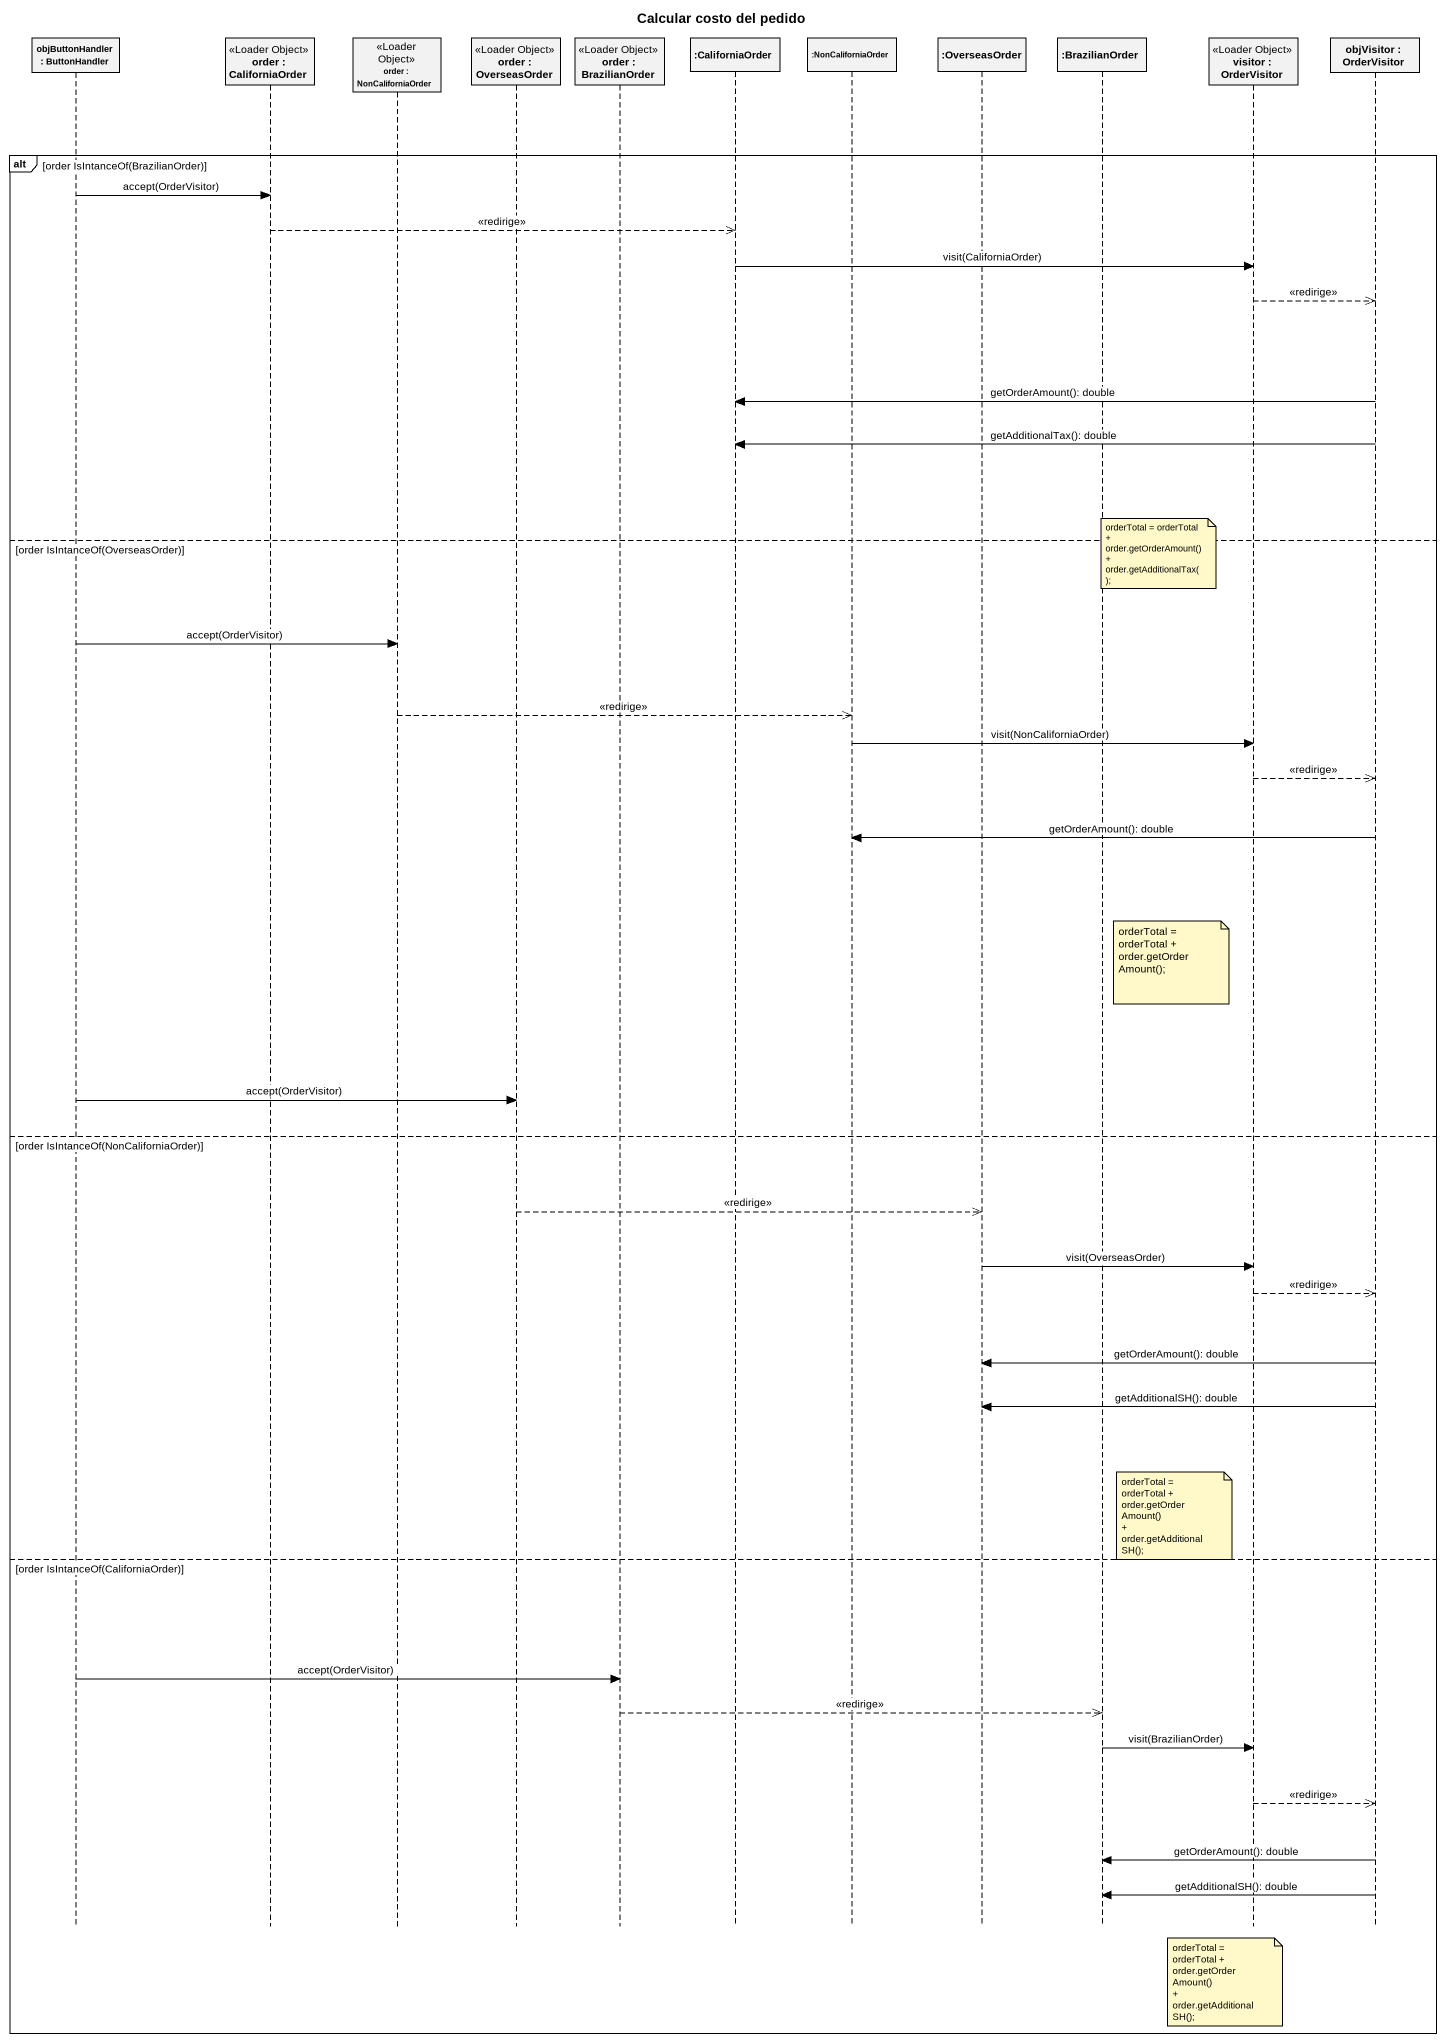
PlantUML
@startuml
title Calcular costo del pedido
hide footbox
participant "objButtonHandler : ButtonHandler" as objButtonHandler
participant "order : CaliforniaOrder" as order <<Loader Object>>
participant "order : NonCaliforniaOrder" as order_2 <<Loader Object>>
participant "order : OverseasOrder" as order_3 <<Loader Object>>
participant "order : BrazilianOrder" as order_4 <<Loader Object>>
participant ":CaliforniaOrder" as CaliforniaOrder
participant ":NonCaliforniaOrder" as NonCaliforniaOrder
participant ":OverseasOrder" as OverseasOrder
participant ":BrazilianOrder" as BrazilianOrder
participant "visitor : OrderVisitor" as visitor <<Loader Object>>
participant "objVisitor : OrderVisitor" as objVisitor

alt order IsIntanceOf(BrazilianOrder)
  objButtonHandler -> order : accept(OrderVisitor)
  order -->> CaliforniaOrder : <<redirige>>
  CaliforniaOrder -> visitor : visit(CaliforniaOrder)
  visitor -->> objVisitor : <<redirige>>
  objVisitor -> CaliforniaOrder : getOrderAmount(): double
  objVisitor -> CaliforniaOrder : getAdditionalTax(): double
else order IsIntanceOf(OverseasOrder)
  note over BrazilianOrder
    orderTotal = orderTotal + order.getOrderAmount()
    + order.getAdditionalTax();
  end note
  objButtonHandler -> order_2 : accept(OrderVisitor)
  order_2 -->> NonCaliforniaOrder : <<redirige>>
  NonCaliforniaOrder -> visitor : visit(NonCaliforniaOrder)
  visitor -->> objVisitor : <<redirige>>
  objVisitor -> NonCaliforniaOrder : getOrderAmount(): double
  note right of BrazilianOrder : orderTotal = orderTotal + order.getOrderAmount();
  objButtonHandler -> order_3 : accept(OrderVisitor)
else order IsIntanceOf(NonCaliforniaOrder)
  order_3 -->> OverseasOrder : <<redirige>>
  OverseasOrder -> visitor : visit(OverseasOrder)
  visitor -->> objVisitor : <<redirige>>
  objVisitor -> OverseasOrder : getOrderAmount(): double
  objVisitor -> OverseasOrder : getAdditionalSH(): double
  note right of BrazilianOrder
    orderTotal = orderTotal + order.getOrderAmount()
    + order.getAdditionalSH();
  end note
else order IsIntanceOf(CaliforniaOrder)
  objButtonHandler -> order_4 : accept(OrderVisitor)
  order_4 -->> BrazilianOrder : <<redirige>>
  BrazilianOrder -> visitor : visit(BrazilianOrder)
  visitor -->> objVisitor : <<redirige>>
  objVisitor -> BrazilianOrder : getOrderAmount(): double
  objVisitor -> BrazilianOrder : getAdditionalSH(): double
  note over visitor
    orderTotal = orderTotal + order.getOrderAmount()
    + order.getAdditionalSH();
  end note
end
@enduml
